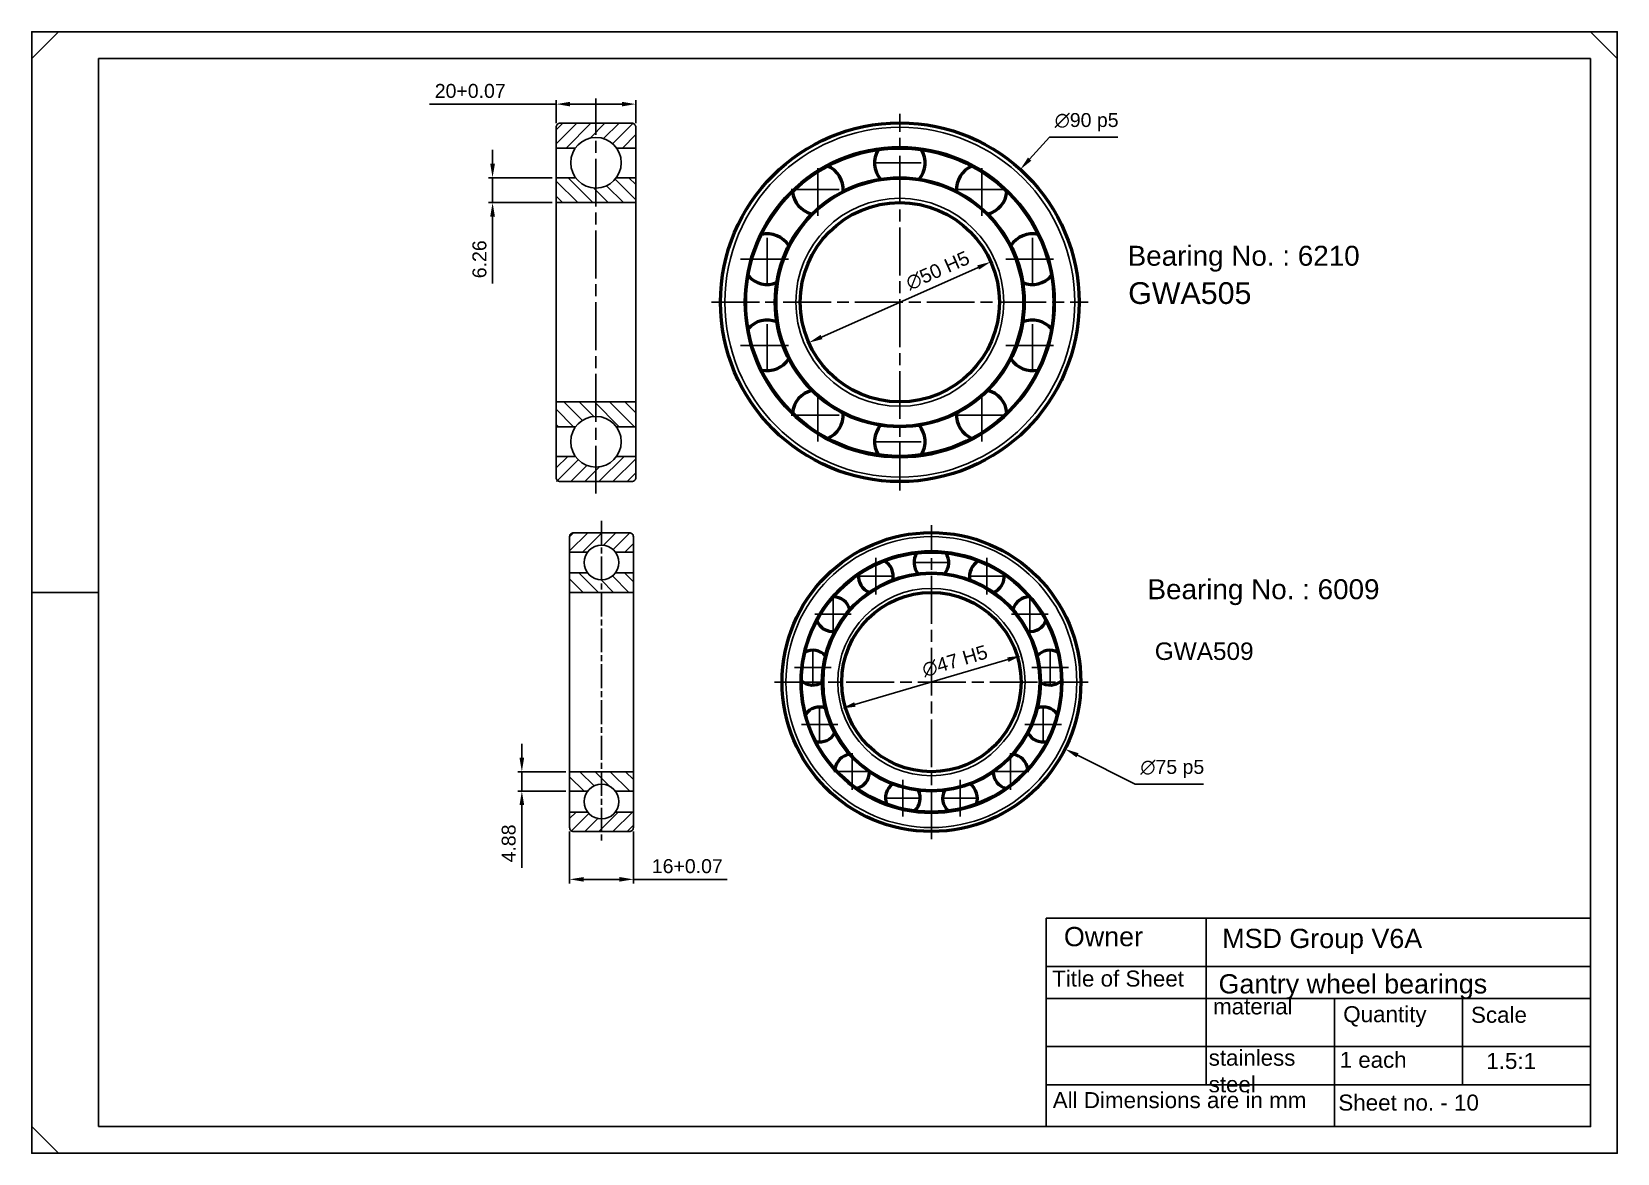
# Model space of a CAD drawing. Header units: millimetres. Extents: x -15074 to 21675, y -7568 to 6574.
# Drawn here: x -14166.7 to -13768.8, y -1305.3 to -1023.9 of the extents above; entities that cross this region are included whole.
import ezdxf

# ---------------------------------------------------------------- set-up
doc = ezdxf.new("R2010")
doc.units = ezdxf.units.MM
doc.linetypes.add('AM_ISO08W050', pattern=[18, 12, -1.5, 3, -1.5])
doc.linetypes.add('AM_ISO08W050x2', pattern=[9, 6, -0.75, 1.5, -0.75])
for name, color, linetype, lineweight in [('AM_0', 7, 'Continuous', 50), ('AM_4', 92, 'Continuous', 25), ('AM_5', 250, 'Continuous', 25), ('AM_7', 142, 'AM_ISO08W050', 25), ('AM_8', 1, 'Continuous', 25)]:
    doc.layers.add(name, color=color, linetype=linetype, lineweight=lineweight)
doc.styles.get("Standard").update_dxf_attribs({"font": 'arial.ttf'})
doc.dimstyles.new('AM_ISO$0', dxfattribs={"dimtxt": 3.5, "dimasz": 3.5, "dimexe": 1, "dimexo": 1, "dimgap": 1.5, "dimtad": 1, "dimdsep": 46, "dimtxsty": 'Standard', "dimcen": 0, "dimclrd": 256, "dimclre": 256, "dimclrt": 250, "dimadec": 0, "dimazin": 2, "dimtp": 0.1, "dimtm": 0.1, "dimtfac": 0.71, "dimtdec": 3, "dimtmove": 0, "dimatfit": 3, "dimfxl": 1, "dimlwd": -1, "dimlwe": -1, "dimarcsym": 1})
doc.dimstyles.new('AM_ISO$3', dxfattribs={"dimtxt": 3.5, "dimasz": 3.5, "dimexe": 1, "dimexo": 1, "dimgap": 1.5, "dimtad": 1, "dimtoh": 1, "dimdsep": 46, "dimtxsty": 'Standard', "dimcen": 0, "dimclrd": 256, "dimclre": 256, "dimclrt": 250, "dimadec": 0, "dimazin": 2, "dimtp": 0.1, "dimtm": 0.1, "dimtfac": 0.71, "dimtdec": 3, "dimtofl": 0, "dimtmove": 0, "dimatfit": 0, "dimfxl": 1, "dimlwd": -1, "dimlwe": -1, "dimarcsym": 1})
pattern_1 = [(135, (-13901.5968, -1091.7732), (-1.90919, -1.90919), [])]
pattern_2 = [(45, (-13901.5968, -1091.7732), (-1.767767, 1.767767), [])]
pattern_3 = [(45, (-13940.9116, -1187.0703), (-1.76777, 1.76777), [])]
pattern_4 = [(135, (-13940.9116, -1187.0703), (-1.90919, -1.90919), [])]

# ---------------------------------------------------------------- blocks, each defined once
blk = doc.blocks.new('1_SKF_6210_PART3_1_0_in_SKF_6210_2')
at = {"layer": 'AM_0'}
for start, end in [(355.5393, 67.2256), (184.7744, 256.4607)]:
    blk.add_arc((-20.57, 28.32), 6.35, start, end, dxfattribs=at)
at = {"layer": 'AM_7'}
for p, q in [((-20.57, 21.65), (-20.57, 34.98)), ((-27.24, 28.32), (-13.9, 28.32))]:
    blk.add_line(p, q, dxfattribs=at)
blk = doc.blocks.new('2_SKF_6210_PART3_2_0_in_SKF_6210_2')
at = {"layer": 'AM_0'}
for start, end in [(31.5393, 103.2256), (220.7744, 292.4607)]:
    blk.add_arc((-33.29, 10.82), 6.35, start, end, dxfattribs=at)
at = {"layer": 'AM_7'}
for p, q in [((-33.29, 4.15), (-33.29, 17.48)), ((-39.95, 10.82), (-26.62, 10.82))]:
    blk.add_line(p, q, dxfattribs=at)
blk = doc.blocks.new('3_SKF_6210_PART3_3_0_in_SKF_6210_2')
at = {"layer": 'AM_0'}
for start, end in [(67.5393, 139.2256), (256.7744, 328.4607)]:
    blk.add_arc((-33.29, -10.82), 6.35, start, end, dxfattribs=at)
at = {"layer": 'AM_7'}
for p, q in [((-33.29, -17.48), (-33.29, -4.15)), ((-39.95, -10.82), (-26.62, -10.82))]:
    blk.add_line(p, q, dxfattribs=at)
blk = doc.blocks.new('4_SKF_6210_PART3_4_0_in_SKF_6210_2')
at = {"layer": 'AM_0'}
for start, end in [(103.5393, 175.2256), (292.7744, 4.4607)]:
    blk.add_arc((-20.57, -28.32), 6.35, start, end, dxfattribs=at)
at = {"layer": 'AM_7'}
for p, q in [((-20.57, -34.98), (-20.57, -21.65)), ((-27.24, -28.32), (-13.9, -28.32))]:
    blk.add_line(p, q, dxfattribs=at)
blk = doc.blocks.new('5_SKF_6210_PART3_5_0_in_SKF_6210_2')
at = {"layer": 'AM_0'}
for start, end in [(139.539347, 211.22564), (328.77436, 40.460653)]:
    blk.add_arc((0, -35), 6.35, start, end, dxfattribs=at)
at = {"layer": 'AM_7'}
blk.add_line((-6.6675, -35), (6.6675, -35), dxfattribs=at)
blk = doc.blocks.new('6_SKF_6210_PART3_6_0_in_SKF_6210_2')
at = {"layer": 'AM_0'}
for start, end in [(4.7744, 76.4607), (175.5393, 247.2256)]:
    blk.add_arc((20.57, -28.32), 6.35, start, end, dxfattribs=at)
at = {"layer": 'AM_7'}
for p, q in [((20.57, -34.98), (20.57, -21.65)), ((13.9, -28.32), (27.24, -28.32))]:
    blk.add_line(p, q, dxfattribs=at)
blk = doc.blocks.new('7_SKF_6210_PART3_7_0_in_SKF_6210_2')
at = {"layer": 'AM_0'}
for start, end in [(40.7744, 112.4607), (211.5393, 283.2256)]:
    blk.add_arc((33.29, -10.82), 6.35, start, end, dxfattribs=at)
at = {"layer": 'AM_7'}
for p, q in [((33.29, -17.48), (33.29, -4.15)), ((26.62, -10.82), (39.95, -10.82))]:
    blk.add_line(p, q, dxfattribs=at)
blk = doc.blocks.new('8_SKF_6210_PART3_8_0_in_SKF_6210_2')
at = {"layer": 'AM_0'}
for start, end in [(76.7744, 148.4607), (247.5393, 319.2256)]:
    blk.add_arc((33.29, 10.82), 6.35, start, end, dxfattribs=at)
at = {"layer": 'AM_7'}
for p, q in [((33.29, 4.15), (33.29, 17.48)), ((26.62, 10.82), (39.95, 10.82))]:
    blk.add_line(p, q, dxfattribs=at)
blk = doc.blocks.new('9_SKF_6210_PART3_9_0_in_SKF_6210_2')
at = {"layer": 'AM_0'}
for start, end in [(112.7744, 184.4607), (283.5393, 355.2256)]:
    blk.add_arc((20.57, 28.32), 6.35, start, end, dxfattribs=at)
at = {"layer": 'AM_7'}
for p, q in [((20.57, 21.65), (20.57, 34.98)), ((13.9, 28.32), (27.24, 28.32))]:
    blk.add_line(p, q, dxfattribs=at)
blk = doc.blocks.new('10_SKF_6210_PART3_10_0_in_SKF_6210_2')
at = {"layer": 'AM_0'}
for start, end in [(148.77436, 220.460653), (319.539347, 31.22564)]:
    blk.add_arc((0, 35), 6.35, start, end, dxfattribs=at)
at = {"layer": 'AM_7'}
blk.add_line((-6.6675, 35), (6.6675, 35), dxfattribs=at)
blk = doc.blocks.new('11_SKF_6210_PART2_0_in_SKF_6210_2')
at = {"layer": 'AM_0'}
for radius in [45, 38.67]:
    blk.add_circle((0, 0), radius, dxfattribs=at)
at = {"layer": 'AM_4'}
for radius in [43.9, 39.04]:
    blk.add_circle((0, 0), radius, dxfattribs=at)
at = {"layer": 'AM_7'}
for p, q in [((0, -47.25), (0, 47.25)), ((-47.25, 0), (47.25, 0))]:
    blk.add_line(p, q, dxfattribs=at)
blk = doc.blocks.new('12_SKF_6210_PART1_0_in_SKF_6210_2')
at = {"layer": 'AM_0'}
for radius in [31.25, 25]:
    blk.add_circle((0, 0), radius, dxfattribs=at)
at = {"layer": 'AM_4'}
for radius in [30.89, 26.1]:
    blk.add_circle((0, 0), radius, dxfattribs=at)
blk = doc.blocks.new('1_SKF_6009_PART3_1_0_in_SKF_6009_2')
at = {"layer": 'AM_0'}
for start, end in [(347.3196, 61.393), (173.9916, 248.065)]:
    blk.add_arc((-13.94, 26.56), 4.37, start, end, dxfattribs=at)
at = {"layer": 'AM_7'}
for p, q in [((-13.94, 21.98), (-13.94, 31.15)), ((-18.53, 26.56), (-9.36, 26.56))]:
    blk.add_line(p, q, dxfattribs=at)
blk = doc.blocks.new('2_SKF_6009_PART3_2_0_in_SKF_6009_2')
at = {"layer": 'AM_0'}
for start, end in [(15.0119, 89.0853), (201.6839, 275.7573)]:
    blk.add_arc((-24.69, 17.04), 4.37, start, end, dxfattribs=at)
at = {"layer": 'AM_7'}
for p, q in [((-24.69, 12.46), (-24.69, 21.63)), ((-29.27, 17.04), (-20.11, 17.04))]:
    blk.add_line(p, q, dxfattribs=at)
blk = doc.blocks.new('3_SKF_6009_PART3_3_0_in_SKF_6009_2')
at = {"layer": 'AM_0'}
for start, end in [(42.7042, 116.7776), (229.3762, 303.4496)]:
    blk.add_arc((-29.78, 3.62), 4.37, start, end, dxfattribs=at)
at = {"layer": 'AM_7'}
for p, q in [((-29.78, -0.97), (-29.78, 8.2)), ((-34.37, 3.62), (-25.2, 3.62))]:
    blk.add_line(p, q, dxfattribs=at)
blk = doc.blocks.new('4_SKF_6009_PART3_4_0_in_SKF_6009_2')
at = {"layer": 'AM_0'}
for start, end in [(70.3965, 144.4699), (257.0685, 331.1419)]:
    blk.add_arc((-28.05, -10.64), 4.37, start, end, dxfattribs=at)
at = {"layer": 'AM_7'}
for p, q in [((-28.05, -15.22), (-28.05, -6.05)), ((-32.63, -10.64), (-23.47, -10.64))]:
    blk.add_line(p, q, dxfattribs=at)
blk = doc.blocks.new('5_SKF_6009_PART3_5_0_in_SKF_6009_2')
at = {"layer": 'AM_0'}
for start, end in [(98.0888, 172.1622), (284.7608, 358.8342)]:
    blk.add_arc((-19.89, -22.46), 4.37, start, end, dxfattribs=at)
at = {"layer": 'AM_7'}
for p, q in [((-19.89, -27.04), (-19.89, -17.87)), ((-24.48, -22.46), (-15.31, -22.46))]:
    blk.add_line(p, q, dxfattribs=at)
blk = doc.blocks.new('6_SKF_6009_PART3_6_0_in_SKF_6009_2')
at = {"layer": 'AM_0'}
for start, end in [(125.7812, 199.8545), (312.4532, 26.5265)]:
    blk.add_arc((-7.18, -29.13), 4.37, start, end, dxfattribs=at)
at = {"layer": 'AM_7'}
for p, q in [((-7.18, -33.71), (-7.18, -24.54)), ((-11.76, -29.13), (-2.6, -29.13))]:
    blk.add_line(p, q, dxfattribs=at)
blk = doc.blocks.new('7_SKF_6009_PART3_7_0_in_SKF_6009_2')
at = {"layer": 'AM_0'}
for start, end in [(153.4735, 227.5468), (340.1455, 54.2188)]:
    blk.add_arc((7.18, -29.13), 4.37, start, end, dxfattribs=at)
at = {"layer": 'AM_7'}
for p, q in [((7.18, -33.71), (7.18, -24.54)), ((2.6, -29.13), (11.76, -29.13))]:
    blk.add_line(p, q, dxfattribs=at)
blk = doc.blocks.new('8_SKF_6009_PART3_8_0_in_SKF_6009_2')
at = {"layer": 'AM_0'}
for start, end in [(7.8378, 81.9112), (181.1658, 255.2392)]:
    blk.add_arc((19.89, -22.46), 4.37, start, end, dxfattribs=at)
at = {"layer": 'AM_7'}
for p, q in [((19.89, -27.04), (19.89, -17.87)), ((15.31, -22.46), (24.48, -22.46))]:
    blk.add_line(p, q, dxfattribs=at)
blk = doc.blocks.new('9_SKF_6009_PART3_9_0_in_SKF_6009_2')
at = {"layer": 'AM_0'}
for start, end in [(35.5301, 109.6035), (208.8581, 282.9315)]:
    blk.add_arc((28.05, -10.64), 4.37, start, end, dxfattribs=at)
at = {"layer": 'AM_7'}
for p, q in [((28.05, -15.22), (28.05, -6.05)), ((23.47, -10.64), (32.63, -10.64))]:
    blk.add_line(p, q, dxfattribs=at)
blk = doc.blocks.new('10_SKF_6009_PART3_10_0_in_SKF_6009_2')
at = {"layer": 'AM_0'}
for start, end in [(63.2224, 137.2958), (236.5504, 310.6238)]:
    blk.add_arc((29.78, 3.62), 4.37, start, end, dxfattribs=at)
at = {"layer": 'AM_7'}
for p, q in [((29.78, -0.97), (29.78, 8.2)), ((25.2, 3.62), (34.37, 3.62))]:
    blk.add_line(p, q, dxfattribs=at)
blk = doc.blocks.new('11_SKF_6009_PART3_11_0_in_SKF_6009_2')
at = {"layer": 'AM_0'}
for start, end in [(90.9147, 164.9881), (264.2427, 338.3161)]:
    blk.add_arc((24.69, 17.04), 4.37, start, end, dxfattribs=at)
at = {"layer": 'AM_7'}
for p, q in [((24.69, 12.46), (24.69, 21.63)), ((20.11, 17.04), (29.27, 17.04))]:
    blk.add_line(p, q, dxfattribs=at)
blk = doc.blocks.new('12_SKF_6009_PART3_12_0_in_SKF_6009_2')
at = {"layer": 'AM_0'}
for start, end in [(118.607, 192.6804), (291.935, 6.0084)]:
    blk.add_arc((13.94, 26.56), 4.37, start, end, dxfattribs=at)
at = {"layer": 'AM_7'}
for p, q in [((13.94, 21.98), (13.94, 31.15)), ((9.36, 26.56), (18.53, 26.56))]:
    blk.add_line(p, q, dxfattribs=at)
blk = doc.blocks.new('13_SKF_6009_PART3_13_0_in_SKF_6009_2')
at = {"layer": 'AM_0'}
for start, end in [(146.29930748, 220.37269459), (319.62730541, 33.70069252)]:
    blk.add_arc((0, 30), 4.3655, start, end, dxfattribs=at)
at = {"layer": 'AM_7'}
blk.add_line((-4.583775, 30), (4.583775, 30), dxfattribs=at)
blk = doc.blocks.new('14_SKF_6009_PART2_0_in_SKF_6009_2')
at = {"layer": 'AM_0'}
for radius in [37.5, 32.625]:
    blk.add_circle((0, 0), radius, dxfattribs=at)
at = {"layer": 'AM_4'}
for radius in [36.5, 32.958]:
    blk.add_circle((0, 0), radius, dxfattribs=at)
at = {"layer": 'AM_7'}
for p, q in [((0, -39.375), (0, 39.375)), ((-39.375, 0), (39.375, 0))]:
    blk.add_line(p, q, dxfattribs=at)
blk = doc.blocks.new('15_SKF_6009_PART1_0_in_SKF_6009_2')
at = {"layer": 'AM_0'}
for radius in [27.38, 22.5]:
    blk.add_circle((0, 0), radius, dxfattribs=at)
at = {"layer": 'AM_4'}
for radius in [27.04, 23.5]:
    blk.add_circle((0, 0), radius, dxfattribs=at)
blk = doc.blocks.new('*D176')
at = {"layer": 'AM_5', "linetype": 'ByBlock', "transparency": 16777216}
for p, q in [((-13916.25, -1055.86), (-13911.27, -1050.38)), ((-13911.27, -1050.38), (-13894.13, -1050.38))]:
    blk.add_line(p, q, dxfattribs=at)
at = {"layer": 'AM_5', "transparency": 16777216}
blk.add_solid([(-13916.68, -1055.47), (-13915.82, -1056.26), (-13918.6, -1058.45)], dxfattribs=at)
at = {"layer": 'Defpoints', "color": 0, "transparency": 16777216}
for p in [(-13918.6, -1058.45), (-13979.09, -1125.09)]:
    blk.add_point(p, dxfattribs=at)
at = {"layer": 'AM_5', "color": 250, "transparency": 16777216, "insert": (-13901.95, -1046.58), "char_height": 3.5, "attachment_point": 5}
blk.add_mtext('∅90{}{\\C250; p5}', dxfattribs=at)
blk = doc.blocks.new('*D177')
at = {"layer": 'AM_5', "linetype": 'ByBlock', "transparency": 16777216}
blk.add_line((-13968.5, -1100.5), (-13929.2, -1083.05), dxfattribs=at)
at = {"layer": 'AM_5', "transparency": 16777216}
for points in [[(-13929.43, -1082.52), (-13928.96, -1083.58), (-13926, -1081.63)], [(-13968.73, -1099.96), (-13968.26, -1101.03), (-13971.7, -1101.92)]]:
    blk.add_solid(points, dxfattribs=at)
at = {"layer": 'Defpoints', "color": 0, "transparency": 16777216}
for p in [(-13926, -1081.63), (-13971.7, -1101.92)]:
    blk.add_point(p, dxfattribs=at)
at = {"layer": 'AM_5', "color": 250, "transparency": 16777216, "insert": (-13939.32, -1083.84), "char_height": 3.5, "attachment_point": 5, "rotation": 23.9335}
blk.add_mtext('∅50{}{\\C250; H5}', dxfattribs=at)
blk = doc.blocks.new('*D178')
at = {"layer": 'AM_5', "linetype": 'ByBlock', "transparency": 16777216}
for p, q in [((-14035.1, -1042.06), (-14066.9, -1042.06)), ((-14035.1, -1046.86), (-14035.1, -1041.06)), ((-14018.6, -1042.06), (-14031.6, -1042.06)), ((-14015.1, -1046.86), (-14015.1, -1041.06))]:
    blk.add_line(p, q, dxfattribs=at)
at = {"layer": 'AM_5', "transparency": 16777216}
for points in [[(-14031.6, -1041.48), (-14031.6, -1042.64), (-14035.1, -1042.06)], [(-14018.6, -1041.48), (-14018.6, -1042.64), (-14015.1, -1042.06)]]:
    blk.add_solid(points, dxfattribs=at)
at = {"layer": 'Defpoints', "color": 0, "transparency": 16777216}
for p in [(-14015.1, -1042.06), (-14035.1, -1047.86), (-14015.1, -1047.86)]:
    blk.add_point(p, dxfattribs=at)
at = {"layer": 'AM_5', "color": 250, "transparency": 16777216, "insert": (-14056.67, -1038.77), "char_height": 3.5, "attachment_point": 5}
blk.add_mtext('20+0.07', dxfattribs=at)
blk = doc.blocks.new('*D180')
at = {"layer": 'AM_5', "linetype": 'ByBlock', "transparency": 16777216}
for p, q in [((-14051.06, -1057.02), (-14051.06, -1053.52)), ((-14036.1, -1060.52), (-14052.06, -1060.52)), ((-14051.06, -1060.52), (-14051.06, -1066.77)), ((-14036.1, -1066.77), (-14052.06, -1066.77)), ((-14051.06, -1070.27), (-14051.06, -1087.05))]:
    blk.add_line(p, q, dxfattribs=at)
at = {"layer": 'AM_5', "transparency": 16777216}
for points in [[(-14051.64, -1057.02), (-14050.47, -1057.02), (-14051.06, -1060.52)], [(-14051.64, -1070.27), (-14050.47, -1070.27), (-14051.06, -1066.77)]]:
    blk.add_solid(points, dxfattribs=at)
at = {"layer": 'Defpoints', "color": 0, "transparency": 16777216}
for p in [(-14051.06, -1060.52), (-14035.1, -1060.52), (-14035.1, -1066.77)]:
    blk.add_point(p, dxfattribs=at)
at = {"layer": 'AM_5', "color": 250, "transparency": 16777216, "insert": (-14054.34, -1080.99), "char_height": 3.5, "attachment_point": 5, "rotation": 90}
blk.add_mtext('6.26', dxfattribs=at)
blk = doc.blocks.new('*D181')
at = {"layer": 'AM_5', "linetype": 'ByBlock', "transparency": 16777216}
for p, q in [((-13904.25, -1205.43), (-13889.78, -1212.68)), ((-13889.78, -1212.68), (-13872.63, -1212.68))]:
    blk.add_line(p, q, dxfattribs=at)
at = {"layer": 'AM_5', "transparency": 16777216}
blk.add_solid([(-13903.99, -1204.91), (-13904.51, -1205.95), (-13907.38, -1203.86)], dxfattribs=at)
at = {"layer": 'Defpoints', "color": 0, "transparency": 16777216}
for p in [(-13974.44, -1170.28), (-13907.38, -1203.86)]:
    blk.add_point(p, dxfattribs=at)
at = {"layer": 'AM_5', "color": 250, "transparency": 16777216, "insert": (-13880.45, -1208.88), "char_height": 3.5, "attachment_point": 5}
blk.add_mtext('∅75{}{\\C250; p5}', dxfattribs=at)
blk = doc.blocks.new('*D182')
at = {"layer": 'AM_5', "linetype": 'ByBlock', "transparency": 16777216}
blk.add_line((-13960.1, -1192.7), (-13921.72, -1181.44), dxfattribs=at)
at = {"layer": 'AM_5', "transparency": 16777216}
for points in [[(-13921.89, -1180.88), (-13921.56, -1182), (-13918.36, -1180.45)], [(-13960.27, -1192.14), (-13959.94, -1193.26), (-13963.46, -1193.69)]]:
    blk.add_solid(points, dxfattribs=at)
at = {"layer": 'Defpoints', "color": 0, "transparency": 16777216}
for p in [(-13918.36, -1180.45), (-13963.46, -1193.69)]:
    blk.add_point(p, dxfattribs=at)
at = {"layer": 'AM_5', "color": 250, "transparency": 16777216, "insert": (-13935.03, -1181.82), "char_height": 3.5, "attachment_point": 5, "rotation": 16.3609}
blk.add_mtext('∅47{}{\\C250; H5}', dxfattribs=at)
blk = doc.blocks.new('*D183')
at = {"layer": 'AM_5', "linetype": 'ByBlock', "transparency": 16777216}
for p, q in [((-14031.71, -1224.57), (-14031.71, -1237.57)), ((-14015.71, -1224.57), (-14015.71, -1237.57)), ((-14028.21, -1236.57), (-14019.21, -1236.57)), ((-14015.71, -1236.57), (-13992.15, -1236.57))]:
    blk.add_line(p, q, dxfattribs=at)
at = {"layer": 'AM_5', "transparency": 16777216}
for points in [[(-14028.21, -1235.99), (-14028.21, -1237.15), (-14031.71, -1236.57)], [(-14019.21, -1235.99), (-14019.21, -1237.15), (-14015.71, -1236.57)]]:
    blk.add_solid(points, dxfattribs=at)
at = {"layer": 'Defpoints', "color": 0, "transparency": 16777216}
for p in [(-14031.71, -1223.57), (-14015.71, -1223.57), (-14015.71, -1236.57)]:
    blk.add_point(p, dxfattribs=at)
at = {"layer": 'AM_5', "color": 250, "transparency": 16777216, "insert": (-14002.18, -1233.28), "char_height": 3.5, "attachment_point": 5}
blk.add_mtext('16+0.07', dxfattribs=at)
blk = doc.blocks.new('*D184')
at = {"layer": 'AM_5', "linetype": 'ByBlock', "transparency": 16777216}
for p, q in [((-14043.71, -1206.07), (-14043.71, -1202.57)), ((-14032.71, -1209.57), (-14044.71, -1209.57)), ((-14043.71, -1209.57), (-14043.71, -1214.45)), ((-14032.71, -1214.45), (-14044.71, -1214.45)), ((-14043.71, -1217.95), (-14043.71, -1233.68))]:
    blk.add_line(p, q, dxfattribs=at)
at = {"layer": 'AM_5', "transparency": 16777216}
for points in [[(-14044.29, -1206.07), (-14043.13, -1206.07), (-14043.71, -1209.57)], [(-14044.29, -1217.95), (-14043.13, -1217.95), (-14043.71, -1214.45)]]:
    blk.add_solid(points, dxfattribs=at)
at = {"layer": 'Defpoints', "color": 0, "transparency": 16777216}
for p in [(-14031.71, -1209.57), (-14043.71, -1214.45), (-14031.71, -1214.45)]:
    blk.add_point(p, dxfattribs=at)
at = {"layer": 'AM_5', "color": 250, "transparency": 16777216, "insert": (-14047, -1227.56), "char_height": 3.5, "attachment_point": 5, "rotation": 90}
blk.add_mtext('4.88', dxfattribs=at)

msp = doc.modelspace()

# ---------------------------------------------------------------- hatches: boundary and pattern name
at = {"true_color": 0x000000}
h = msp.add_hatch(dxfattribs=at)
h.set_pattern_fill('_U', color=18, scale=2.7, angle=135, pattern_type=0)
h.set_pattern_definition(pattern_1)
h.paths.add_polyline_path([(-14015.104, -1060.518), (-14019.976, -1060.518, -0.2394316), (-14025.104, -1063.123), (-14025.104, -1066.773), (-14015.104, -1066.773)])
h.paths.add_polyline_path([(-14025.104, -1063.123, -0.2394316), (-14030.232, -1060.518), (-14035.104, -1060.518), (-14035.104, -1066.773), (-14025.104, -1066.773)])
h = msp.add_hatch()
h.set_pattern_fill('_U', color=256, scale=2.7, angle=135, pattern_type=0)
h.set_pattern_definition(pattern_1)
h.paths.add_polyline_path([(-14025.104, -1116.773), (-14035.104, -1116.773), (-14035.104, -1123.028), (-14030.232, -1123.028, -0.2394316), (-14025.104, -1120.423)])
h.paths.add_polyline_path([(-14015.104, -1116.773), (-14025.104, -1116.773), (-14025.104, -1120.423, -0.2394316), (-14019.976, -1123.028), (-14015.104, -1123.028)])
at = {"layer": 'AM_8', "true_color": 0x000000}
h = msp.add_hatch(dxfattribs=at)
h.set_pattern_fill('_U', color=18, scale=2.5, angle=45, style=0, pattern_type=0)
h.set_pattern_definition(pattern_2)
edge = h.paths.add_edge_path()
edge.add_line((-14035.104, -1047.858), (-14035.104, -1053.098))
edge.add_line((-14035.104, -1053.098), (-14030.282, -1053.098))
edge.add_arc((-14025.104, -1056.773), 6.35, 35.36198, 144.63802, ccw=False)
edge.add_line((-14019.925, -1053.098), (-14015.104, -1053.098))
edge.add_line((-14015.104, -1053.098), (-14015.104, -1047.858))
edge.add_arc((-14016.104, -1047.858), 1, 360, 450)
edge.add_line((-14016.104, -1046.858), (-14034.104, -1046.858))
edge.add_arc((-14034.104, -1047.858), 1, 90, 180)
h = msp.add_hatch(dxfattribs=at)
h.set_pattern_fill('_U', color=18, scale=2.5, angle=45, style=0, pattern_type=0)
h.set_pattern_definition(pattern_2)
edge = h.paths.add_edge_path()
edge.add_line((-14035.104, -1136.773), (-14015.104, -1136.773))
edge.add_line((-14015.104, -1136.773), (-14015.104, -1130.448))
edge.add_line((-14015.104, -1130.448), (-14019.925, -1130.448))
edge.add_arc((-14025.104, -1126.773), 6.35, 215.36198, 324.63802, ccw=False)
edge.add_line((-14030.282, -1130.448), (-14035.104, -1130.448))
edge.add_line((-14035.104, -1130.448), (-14035.104, -1136.773))
h = msp.add_hatch(dxfattribs=at)
h.set_pattern_fill('_U', color=18, scale=2.5, angle=45, style=0, pattern_type=0)
h.set_pattern_definition(pattern_3)
edge = h.paths.add_edge_path()
edge.add_line((-14031.71, -1154.445), (-14027.179, -1154.445))
edge.add_arc((-14023.71, -1157.07), 4.35, 37.11726, 142.88274, ccw=False)
edge.add_line((-14020.241, -1154.445), (-14015.71, -1154.445))
edge.add_line((-14015.71, -1154.445), (-14015.71, -1149.598))
edge.add_line((-14015.71, -1149.598), (-14031.71, -1149.598))
edge.add_line((-14031.71, -1149.598), (-14031.71, -1154.445))
h = msp.add_hatch(dxfattribs=at)
h.set_pattern_fill('_U', color=18, scale=2.7, angle=135, style=0, pattern_type=0)
h.set_pattern_definition(pattern_4)
edge = h.paths.add_edge_path()
edge.add_line((-14015.71, -1159.695), (-14020.241, -1159.695))
edge.add_arc((-14023.71, -1157.07), 4.35, 217.11726, 322.88274, ccw=False)
edge.add_line((-14027.179, -1159.695), (-14031.71, -1159.695))
edge.add_line((-14031.71, -1159.695), (-14031.71, -1164.57))
edge.add_line((-14031.71, -1164.57), (-14015.71, -1164.57))
edge.add_line((-14015.71, -1164.57), (-14015.71, -1159.695))
h = msp.add_hatch(dxfattribs=at)
h.set_pattern_fill('_U', color=18, scale=2.7, angle=135, style=0, pattern_type=0)
h.set_pattern_definition(pattern_4)
edge = h.paths.add_edge_path()
edge.add_line((-14031.71, -1214.445), (-14027.179, -1214.445))
edge.add_arc((-14023.71, -1217.07), 4.35, 37.11726, 142.88274, ccw=False)
edge.add_line((-14020.241, -1214.445), (-14015.71, -1214.445))
edge.add_line((-14015.71, -1214.445), (-14015.71, -1209.57))
edge.add_line((-14015.71, -1209.57), (-14031.71, -1209.57))
edge.add_line((-14031.71, -1209.57), (-14031.71, -1214.445))
h = msp.add_hatch(dxfattribs=at)
h.set_pattern_fill('_U', color=18, scale=2.5, angle=45, style=0, pattern_type=0)
h.set_pattern_definition(pattern_3)
edge = h.paths.add_edge_path()
edge.add_line((-14015.71, -1224.57), (-14015.71, -1219.695))
edge.add_line((-14015.71, -1219.695), (-14020.241, -1219.695))
edge.add_arc((-14023.71, -1217.07), 4.35, 217.11726, 322.88274, ccw=False)
edge.add_line((-14027.179, -1219.695), (-14031.71, -1219.695))
edge.add_line((-14031.71, -1219.695), (-14031.71, -1224.57))
edge.add_line((-14031.71, -1224.57), (-14015.71, -1224.57))

# ---------------------------------------------------------------- linework, layer by layer
for p, q in [((-14166.735, -1030.598), (-14160.035, -1023.898)), ((-13768.755, -1030.598), (-13775.455, -1023.898)), ((-14149.985, -1030.598), (-14149.985, -1037.298)), ((-13775.455, -1030.598), (-13775.455, -1037.298)), ((-14166.735, -1164.598), (-14149.985, -1164.598)), ((-13839.775, -1288.146), (-13839.775, -1298.598)), ((-14166.735, -1298.598), (-14160.035, -1305.298))]:
    msp.add_line(p, q)
for points in [[(-14166.735, -1023.898), (-13768.755, -1023.898), (-13768.755, -1305.298), (-14166.735, -1305.298)], [(-14035.104, -1066.773), (-14015.104, -1066.773), (-14015.104, -1116.773), (-14035.104, -1116.773)], [(-14031.71, -1164.57), (-14015.71, -1164.57), (-14015.71, -1209.57), (-14031.71, -1209.57)], [(-13912.135, -1246.338), (-13775.455, -1246.338), (-13775.455, -1298.598), (-13912.135, -1298.598)], [(-13912.135, -1298.598), (-13775.455, -1298.598), (-13775.455, -1258.398), (-13912.135, -1258.398)], [(-13912.135, -1298.598), (-13775.455, -1298.598), (-13775.455, -1266.438), (-13912.135, -1266.438)], [(-13807.615, -1266.438), (-13839.775, -1266.438), (-13839.775, -1288.146), (-13807.615, -1288.146)], [(-13775.455, -1266.438), (-13807.615, -1266.438), (-13807.615, -1288.146), (-13775.455, -1288.146)], [(-13912.135, -1298.598), (-13775.455, -1298.598), (-13775.455, -1278.498), (-13912.135, -1278.498)], [(-13912.135, -1298.598), (-13775.455, -1298.598), (-13775.455, -1288.146), (-13912.135, -1288.146)]]:
    msp.add_lwpolyline(points, close=True)
for points in [[(-14149.985, -1305.298), (-14166.735, -1305.298), (-14166.735, -1023.898), (-14149.985, -1023.898)], [(-14166.735, -1030.598), (-14166.735, -1023.898), (-13768.755, -1023.898), (-13768.755, -1030.598)], [(-13775.455, -1305.298), (-13768.755, -1305.298), (-13768.755, -1023.898), (-13775.455, -1023.898)], [(-14149.985, -1030.598), (-14149.985, -1298.598)], [(-13775.455, -1030.598), (-14149.985, -1030.598)], [(-13775.455, -1030.598), (-13775.455, -1298.598)], [(-14030.282, -1053.098), (-14035.104, -1053.098), (-14035.104, -1130.448), (-14030.282, -1130.448)], [(-14019.925, -1130.448), (-14015.104, -1130.448), (-14015.104, -1053.098), (-14019.925, -1053.098)], [(-14030.232, -1060.518), (-14035.104, -1060.518), (-14035.104, -1123.028), (-14030.232, -1123.028)], [(-14019.976, -1123.028), (-14015.104, -1123.028), (-14015.104, -1060.518), (-14019.976, -1060.518)], [(-14027.179, -1154.445), (-14031.71, -1154.445), (-14031.71, -1219.695), (-14027.179, -1219.695)], [(-14020.241, -1219.695), (-14015.71, -1219.695), (-14015.71, -1154.445), (-14020.241, -1154.445)], [(-14027.179, -1214.445), (-14031.71, -1214.445), (-14031.71, -1159.695), (-14027.179, -1159.695)], [(-14020.241, -1159.695), (-14015.71, -1159.695), (-14015.71, -1214.445), (-14020.241, -1214.445)], [(-13871.935, -1288.146), (-13871.935, -1246.338), (-13775.455, -1246.338), (-13775.455, -1298.598), (-13871.935, -1298.598)], [(-14166.735, -1298.598), (-14166.735, -1305.298), (-13768.755, -1305.298), (-13768.755, -1298.598)], [(-13775.455, -1298.598), (-14149.985, -1298.598)]]:
    msp.add_lwpolyline(points)
for points in [[(-14034.104, -1046.858), (-14016.104, -1046.858, -0.4142136), (-14015.104, -1047.858), (-14015.104, -1135.773, -0.4142136), (-14016.104, -1136.773), (-14034.104, -1136.773, -0.4142136), (-14035.104, -1135.773), (-14035.104, -1047.858, -0.4142136)], [(-14030.71, -1149.598), (-14016.71, -1149.598, -0.4142136), (-14015.71, -1150.598), (-14015.71, -1223.57, -0.4142136), (-14016.71, -1224.57), (-14030.71, -1224.57, -0.4142136), (-14031.71, -1223.57), (-14031.71, -1150.598, -0.4142136)]]:
    msp.add_lwpolyline(points, format="xyb", close=True)
for centre, radius in [((-14025.104, -1056.773), 6.35), ((-14025.104, -1126.773), 6.35), ((-14023.71, -1157.07), 4.35), ((-14023.71, -1217.07), 4.35)]:
    msp.add_circle(centre, radius)
at = {"layer": 'AM_7', "color": 3, "linetype": 'AM_ISO08W050'}
msp.add_line((-14025.104, -1139.773), (-14025.104, -1040.667), dxfattribs=at)
at = {"layer": 'AM_7', "color": 3, "linetype": 'AM_ISO08W050x2'}
msp.add_line((-14023.71, -1146.598), (-14023.71, -1227.57), dxfattribs=at)

# ---------------------------------------------------------------- block references
for name, p in [('11_SKF_6210_PART2_0_in_SKF_6210_2', (-13948.847, -1091.773)), ('10_SKF_6210_PART3_10_0_in_SKF_6210_2', (-13948.847, -1091.773)), ('1_SKF_6210_PART3_1_0_in_SKF_6210_2', (-13948.847, -1091.773)), ('9_SKF_6210_PART3_9_0_in_SKF_6210_2', (-13948.847, -1091.773)), ('12_SKF_6210_PART1_0_in_SKF_6210_2', (-13948.847, -1091.773)), ('2_SKF_6210_PART3_2_0_in_SKF_6210_2', (-13948.847, -1091.773)), ('8_SKF_6210_PART3_8_0_in_SKF_6210_2', (-13948.847, -1091.773)), ('3_SKF_6210_PART3_3_0_in_SKF_6210_2', (-13948.847, -1091.773)), ('7_SKF_6210_PART3_7_0_in_SKF_6210_2', (-13948.847, -1091.773)), ('4_SKF_6210_PART3_4_0_in_SKF_6210_2', (-13948.847, -1091.773)), ('6_SKF_6210_PART3_6_0_in_SKF_6210_2', (-13948.847, -1091.773)), ('5_SKF_6210_PART3_5_0_in_SKF_6210_2', (-13948.847, -1091.773)), ('14_SKF_6009_PART2_0_in_SKF_6009_2', (-13940.912, -1187.07)), ('1_SKF_6009_PART3_1_0_in_SKF_6009_2', (-13940.912, -1187.07)), ('13_SKF_6009_PART3_13_0_in_SKF_6009_2', (-13940.912, -1187.07)), ('12_SKF_6009_PART3_12_0_in_SKF_6009_2', (-13940.912, -1187.07)), ('15_SKF_6009_PART1_0_in_SKF_6009_2', (-13940.912, -1187.07)), ('2_SKF_6009_PART3_2_0_in_SKF_6009_2', (-13940.912, -1187.07)), ('11_SKF_6009_PART3_11_0_in_SKF_6009_2', (-13940.912, -1187.07)), ('3_SKF_6009_PART3_3_0_in_SKF_6009_2', (-13940.912, -1187.07)), ('10_SKF_6009_PART3_10_0_in_SKF_6009_2', (-13940.912, -1187.07)), ('4_SKF_6009_PART3_4_0_in_SKF_6009_2', (-13940.912, -1187.07)), ('9_SKF_6009_PART3_9_0_in_SKF_6009_2', (-13940.912, -1187.07)), ('5_SKF_6009_PART3_5_0_in_SKF_6009_2', (-13940.912, -1187.07)), ('8_SKF_6009_PART3_8_0_in_SKF_6009_2', (-13940.912, -1187.07)), ('6_SKF_6009_PART3_6_0_in_SKF_6009_2', (-13940.912, -1187.07)), ('7_SKF_6009_PART3_7_0_in_SKF_6009_2', (-13940.912, -1187.07))]:
    msp.add_blockref(name, p)

# ---------------------------------------------------------------- texts
at = {"attachment_point": 1}
for s, width, gutter_width, heights, insert, char_height in [('Bearing No. : 6210', 58.8531, 12.5, [0], (-13891.657, -1077.607), 5), ('GWA505', 130.72464, 27.284, [0], (-13891.512, -1086.747), 5.4568), ('Bearing No. : 6009', 60.47542, 12.5, [0], (-13886.672, -1161.277), 5), ('GWA509', 63.88495, 21.892, [0], (-13884.848, -1177.14), 4.3783), (' Owner', 33.91382, 10.05, [0], (-13909.527, -1248.516), 4.824), ('MSD Group V6A', 75.53534, 10.05, [0], (-13867.906, -1248.978), 4.824), ('Title of Sheet', 36.68859, 10.05, [0], (-13910.606, -1259.452), 4.02), ('Gantry wheel bearings', 102.00488, 10.05, [0], (-13868.831, -1260.376), 4.824), ('material', 30.44321, 10.05, [0], (-13870.218, -1266.438), 4.02), ('Quantity', 26.9769, 10.05, [0], (-13837.538, -1268.386), 4.02), ('Scale', 27.74767, 10.05, [0], (-13805.474, -1268.54), 4.02), ('stainless steel', 32.89083, 12.5, [0], (-13871.306, -1279.325), 4), ('1 each', 27.77444, 12.5, [0], (-13838.416, -1279.847), 4), ('\\pxi-3,l4,t4;1.5:1', 27.43458, 10.05, [0], (-13805.648, -1280.124), 4.02), ('All Dimensions are in mm', 77.61674, 10.05, [0], (-13910.452, -1289.949), 4.02), ('Sheet no. - 10', 58.42427, 10.05, [1.456], (-13838.771, -1290.565), 4.02)]:
    msp.add_mtext_dynamic_manual_height_columns(s, width=width, gutter_width=gutter_width, heights=heights, dxfattribs=dict(at, insert=insert, char_height=char_height))

# ---------------------------------------------------------------- dimensions: what is measured, and where the dimension line sits
at = {"layer": 'AM_5'}
dim = msp.add_linear_dim(base=(-14015.104, -1042.059), p1=(-14035.104, -1047.858), p2=(-14015.104, -1047.858), text='<>+0.07', dimstyle='AM_ISO$0', dxfattribs=at)
dim.commit()
dim.dimension.update_dxf_attribs({"geometry": '*D178', "text_midpoint": (-14056.673, -1042.059), "dimtype": 160})
for p1, p2, text, picture, middle in [((-13979.094, -1125.092), (-13918.6, -1058.455), '<>{}{\\C250; p5}', '*D176', (-13901.949, -1050.382)), ((-13971.697, -1101.915), (-13925.996, -1081.631), '<>{}{\\C250; H5}', '*D177', (-13937.951, -1086.937)), ((-13974.442, -1170.278), (-13907.381, -1203.862), '<>{}{\\C250; p5}', '*D181', (-13880.455, -1212.678)), ((-13963.46, -1193.69), (-13918.363, -1180.451), '<>{}{\\C250; H5}', '*D182', (-13934.078, -1185.064))]:
    dim = msp.add_diameter_dim_2p(p1=p1, p2=p2, text=text, dimstyle='AM_ISO$3', override={"dimpost": '', "dimtp": 0.1, "dimtm": 0.1, "dimtdec": 3, "dimtzin": 8}, dxfattribs=at)
    dim.commit()
    dim.dimension.update_dxf_attribs({"geometry": picture, "text_midpoint": middle, "dimtype": 163})
dim = msp.add_linear_dim(base=(-14051.056737069, -1060.51816597), p1=(-14035.103763507, -1066.77316597), p2=(-14035.103763507, -1060.51816597), angle=90, dimstyle='AM_ISO$0', dxfattribs=at)
dim.commit()
dim.dimension.update_dxf_attribs({"geometry": '*D180', "text_midpoint": (-14051.056737069, -1080.991027073), "dimtype": 160})
dim = msp.add_linear_dim(base=(-14043.710113221, -1214.445275389), p1=(-14031.710113221, -1209.570275389), p2=(-14031.710113221, -1214.445275389), angle=90, dimstyle='AM_ISO$0', dxfattribs=at)
dim.commit()
dim.dimension.update_dxf_attribs({"geometry": '*D184', "text_midpoint": (-14046.997118678, -1227.564988895)})
dim = msp.add_linear_dim(base=(-14015.71, -1236.57), p1=(-14031.71, -1223.57), p2=(-14015.71, -1223.57), angle=0, text='<>+0.07', dimstyle='AM_ISO$0', override={"dimpost": '', "dimtp": 0.1, "dimtm": 0.1, "dimtdec": 3, "dimtzin": 8}, dxfattribs=at)
dim.commit()
dim.dimension.update_dxf_attribs({"geometry": '*D183', "text_midpoint": (-14002.182, -1233.283)})

doc.saveas('drawing.dxf')
